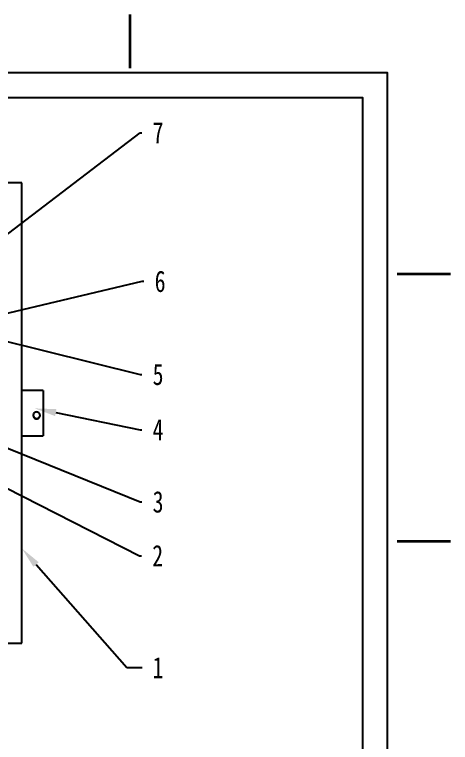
# Model space of a CAD drawing. Header units: millimetres. Extents: x 0 to 420, y 0 to 297.
# Drawn here: x 338.4 to 420, y 160.8 to 297 of the extents above; entities that cross this region are included whole.
import ezdxf
from ezdxf import colors
from ezdxf.entities.mleader import LeaderData, LeaderLine
from ezdxf.math import Vec2, Vec3

# ---------------------------------------------------------------- set-up
doc = ezdxf.new("R2010")
doc.units = ezdxf.units.MM
doc.styles.get("Standard").update_dxf_attribs({"font": 'hyswlongfangsong.ttf'})

# ---------------------------------------------------------------- blocks, each defined once
blk = doc.blocks.new('HH_FRAME_C429X297')
at = {"layer": 'HH_TITLE'}
for points in [[(0, 1), (428.88, 1), (428.88, 298), (0, 298)], [(25, 6), (423.88, 6), (423.88, 293), (25, 293)]]:
    blk.add_lwpolyline(points, close=True, dxfattribs=at)
for tag, p, height in [('SCALE', (399.41, 43), 3), ('TITLE', (287.09, 32.5), 5), ('DWG_NO', (362.33, 33.25), 3.5), ('STAGE', (399.41, 32), 3), ('MATERIAL', (255.84, 19.1), 2.8), ('WEIGHT', (291.84, 19.1), 2.8), ('VERSION', (327.84, 19.1), 2.8), ('DATE', (363.84, 19.1), 2.8), ('SHEET', (399.84, 19.1), 2.8), ('DESIGN', (255.84, 8.1), 2.8), ('CHECKED', (291.84, 8.1), 2.8), ('REVIEWED', (327.84, 8.1), 2.8), ('APPROVED', (363.84, 8.1), 2.8), ('COUNTERSIGN', (399.84, 8.1), 2.8)]:
    blk.add_attdef(tag, p, '', height=height, dxfattribs=at)

msp = doc.modelspace()

# ---------------------------------------------------------------- linework, layer by layer
at = {"color": 7, "linetype": 'Continuous', "lineweight": 35}
for p, q in [((360, 287), (360, 297)), ((410, 248.5), (420, 248.5)), ((410, 198.5), (420, 198.5))]:
    msp.add_line(p, q, dxfattribs=at)
at = {"color": 7, "linetype": 'Continuous', "lineweight": 25}
for p, q in [((339.75, 265.51), (336.75, 265.51)), ((339.75, 197.11), (339.75, 265.51)), ((343.75, 226.69), (339.75, 226.69)), ((343.75, 226.69), (343.75, 218.19)), ((339.75, 218.19), (343.75, 218.19)), ((339.75, 179.38), (339.75, 197.11)), ((336.75, 179.38), (339.75, 179.38))]:
    msp.add_line(p, q, dxfattribs=at)
msp.add_arc((342.51, 222.1), 0.646, 180.1031, 359.8497, dxfattribs=at)
msp.add_open_spline([(343.15, 222), (343.15, 221.92), (343.13, 221.78), (343.02, 221.59), (342.86, 221.44), (342.65, 221.36), (342.43, 221.35), (342.22, 221.41), (342.04, 221.53), (341.91, 221.71), (341.84, 221.92), (341.86, 222.14), (341.94, 222.34), (342.08, 222.51), (342.28, 222.62), (342.5, 222.66), (342.71, 222.63), (342.91, 222.52), (343.06, 222.36), (343.14, 222.17), (343.15, 222.05), (343.15, 222)], degree=3, knots=[0, 0, 0, 0, 0.053264, 0.106513, 0.160146, 0.214048, 0.267528, 0.320551, 0.373795, 0.42759, 0.481414, 0.534703, 0.587729, 0.641159, 0.695046, 0.748731, 0.801856, 0.854943, 0.908565, 0.962469, 1, 1, 1, 1], dxfattribs=at)

# ---------------------------------------------------------------- block references
at = {"xscale": 0.9264214046822743, "yscale": 0.9264214046822743}
msp.add_blockref('HH_FRAME_C429X297', (10.87, 10), dxfattribs=at)

# ---------------------------------------------------------------- leaders
ml = msp.add_multileader_mtext('Standard')
ml.set_content('7', color=256, style='STANDARD')
ml.set_leader_properties()
ml.build(insert=Vec2(0, 0))
ml.multileader.update_dxf_attribs({"text_right_attachment_type": 6, "dogleg_length": 0.36})
ctx = ml.context
ctx.base_point, ctx.plane_origin = Vec3(362.23, 274.88), Vec3(326.25, 247.65)
ctx.right_attachment = 6
notes = []
notes.append((ctx, [(0, (1, 1, 0), (361.87, 274.88), (1, 0), 0.36, [(0, [(326.25, 247.65)], 0, [])])]))
ctx.mtext.insert, ctx.mtext.flow_direction = Vec3(364.23, 276.88), 5
ml = msp.add_multileader_mtext('Standard')
ml.set_content('6', color=256, style='STANDARD')
ml.set_leader_properties()
ml.build(insert=Vec2(0, 0))
ml.multileader.update_dxf_attribs({"text_right_attachment_type": 6, "dogleg_length": 0.36})
ctx = ml.context
ctx.base_point, ctx.plane_origin = Vec3(362.61, 247.09), Vec3(324.25, 238.14)
ctx.right_attachment = 6
notes.append((ctx, [(0, (1, 1, 0), (362.25, 247.09), (1, 0), 0.36, [(0, [(324.25, 238.14)], 0, [])])]))
ctx.mtext.insert, ctx.mtext.flow_direction = Vec3(364.61, 249.09), 5
ml = msp.add_multileader_mtext('Standard')
ml.set_content('5', color=256, style='STANDARD')
ml.set_leader_properties()
ml.build(insert=Vec2(0, 0))
ml.multileader.update_dxf_attribs({"text_right_attachment_type": 6, "dogleg_length": 0.36})
ctx = ml.context
ctx.base_point, ctx.plane_origin = Vec3(362.23, 229.69), Vec3(331.07, 237.31)
ctx.right_attachment = 6
notes.append((ctx, [(0, (1, 1, 0), (361.87, 229.69), (1, 0), 0.36, [(0, [(331.07, 237.31)], 0, [])])]))
ctx.mtext.insert, ctx.mtext.flow_direction = Vec3(364.23, 231.69), 5
ml = msp.add_multileader_mtext('Standard')
ml.set_content('4', color=256, style='STANDARD')
ml.set_leader_properties()
ml.build(insert=Vec2(0, 0))
ml.multileader.update_dxf_attribs({"text_right_attachment_type": 6, "dogleg_length": 0.36})
ctx = ml.context
ctx.base_point, ctx.plane_origin = Vec3(362.23, 219.33), Vec3(342.17, 223.32)
ctx.right_attachment = 6
notes.append((ctx, [(0, (1, 1, 0), (361.87, 219.33), (1, 0), 0.36, [(0, [(342.17, 223.32)], 0, [])])]))
ctx.mtext.insert, ctx.mtext.flow_direction = Vec3(364.23, 221.33), 5
ml = msp.add_multileader_mtext('Standard')
ml.set_content('3', color=256, style='STANDARD')
ml.set_leader_properties()
ml.build(insert=Vec2(0, 0))
ml.multileader.update_dxf_attribs({"text_right_attachment_type": 6, "dogleg_length": 0.36})
ctx = ml.context
ctx.base_point, ctx.plane_origin = Vec3(362.23, 205.84), Vec3(330.67, 218.45)
ctx.right_attachment = 6
notes.append((ctx, [(0, (1, 1, 0), (361.87, 205.84), (1, 0), 0.36, [(0, [(330.67, 218.45)], 0, [])])]))
ctx.mtext.insert, ctx.mtext.flow_direction = Vec3(364.23, 207.84), 5
ml = msp.add_multileader_mtext('Standard')
ml.set_content('2', color=256, style='STANDARD')
ml.set_leader_properties()
ml.build(insert=Vec2(0, 0))
ml.multileader.update_dxf_attribs({"text_right_attachment_type": 6, "dogleg_length": 0.36})
ctx = ml.context
ctx.base_point, ctx.plane_origin = Vec3(362.15, 195.76), Vec3(333.25, 210.24)
ctx.right_attachment = 6
notes.append((ctx, [(0, (1, 1, 0), (361.79, 195.76), (1, 0), 0.36, [(0, [(333.25, 210.24)], 0, [])])]))
ctx.mtext.insert, ctx.mtext.flow_direction = Vec3(364.15, 197.76), 5
ml = msp.add_multileader_mtext('Standard')
ml.set_content('1', color=256, style='STANDARD')
ml.set_leader_properties()
ml.build(insert=Vec2(0, 0))
ml.multileader.update_dxf_attribs({"text_right_attachment_type": 6, "dogleg_length": 0.36})
ctx = ml.context
ctx.base_point, ctx.plane_origin = Vec3(362.23, 174.82), Vec3(339.75, 197.11)
ctx.right_attachment = 6
notes.append((ctx, [(0, (1, 1, 0), (359.4, 174.82), (1, 0), 2.84, [(0, [(339.75, 197.11)], 0, [])])]))
ctx.mtext.insert, ctx.mtext.flow_direction = Vec3(364.23, 176.82), 5
for ctx, leaders in notes:
    for number, flags, end, landing, length, lines in leaders:
        leader = LeaderData()
        leader.index, (leader.has_last_leader_line, leader.has_dogleg_vector, leader.attachment_direction) = number, flags
        leader.last_leader_point, leader.dogleg_vector, leader.dogleg_length = Vec3(end), Vec3(landing), length
        for number, points, colour, breaks in lines:
            line = LeaderLine()
            line.index, line.vertices, line.color, line.breaks = number, Vec3.list(points), colors.encode_raw_color(colour), breaks
            leader.lines.append(line)
        ctx.leaders.append(leader)

doc.saveas('drawing.dxf')
